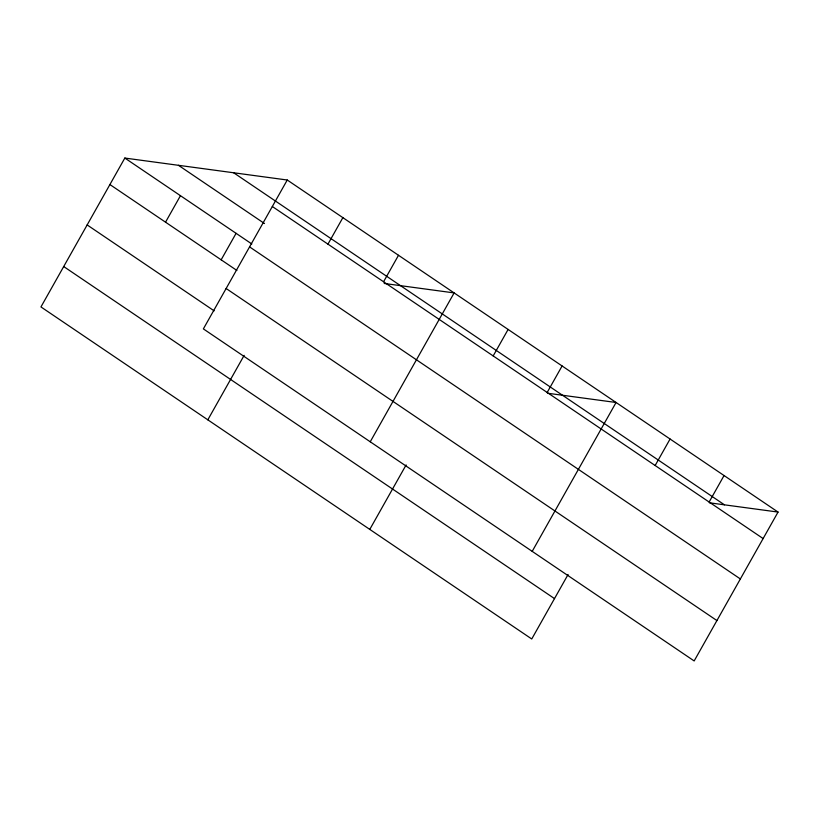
<?xml version="1.0" encoding="UTF-8"?>
<svg xmlns="http://www.w3.org/2000/svg" width="819" height="819" viewBox="0 0 819 819"><rect width="100%" height="100%" fill="white"/><g stroke="black" fill="none" stroke-linecap="round" stroke-linejoin="round"><path stroke-width="1.23" d="M287.254 180.016L203.368 328.89L694.164 660.943L778.05 512.07L287.254 180.016L124.836 158.057L40.95 306.93L531.746 638.984L568.079 574.508M165.53 222.184L180.456 195.69M221.15 259.818L236.087 233.323M207.821 419.83L244.154 355.354M327.948 244.144L342.874 217.649M383.568 281.777L398.505 255.282M370.239 441.789L454.125 292.915L384.213 283.456M369.778 529.412L406.111 464.936M493.181 355.937L508.108 329.443M547.174 392.465L562.1 365.97M532.196 551.371L616.083 402.487L547.43 393.212M655.149 465.509L670.075 439.015M709.131 502.037L724.057 475.542M709.387 502.794L778.05 512.07M233.661 172.768L724.457 504.821M272.328 206.511L763.124 538.564M178.44 165.295L264.496 223.526M124.836 158.057L251.822 243.97M249.57 246.888L740.366 578.951M109.91 184.551L236.896 270.465M226.126 288.503L716.922 620.567M87.152 224.928L214.138 310.851M63.708 266.544L554.504 598.607"/></g></svg>
